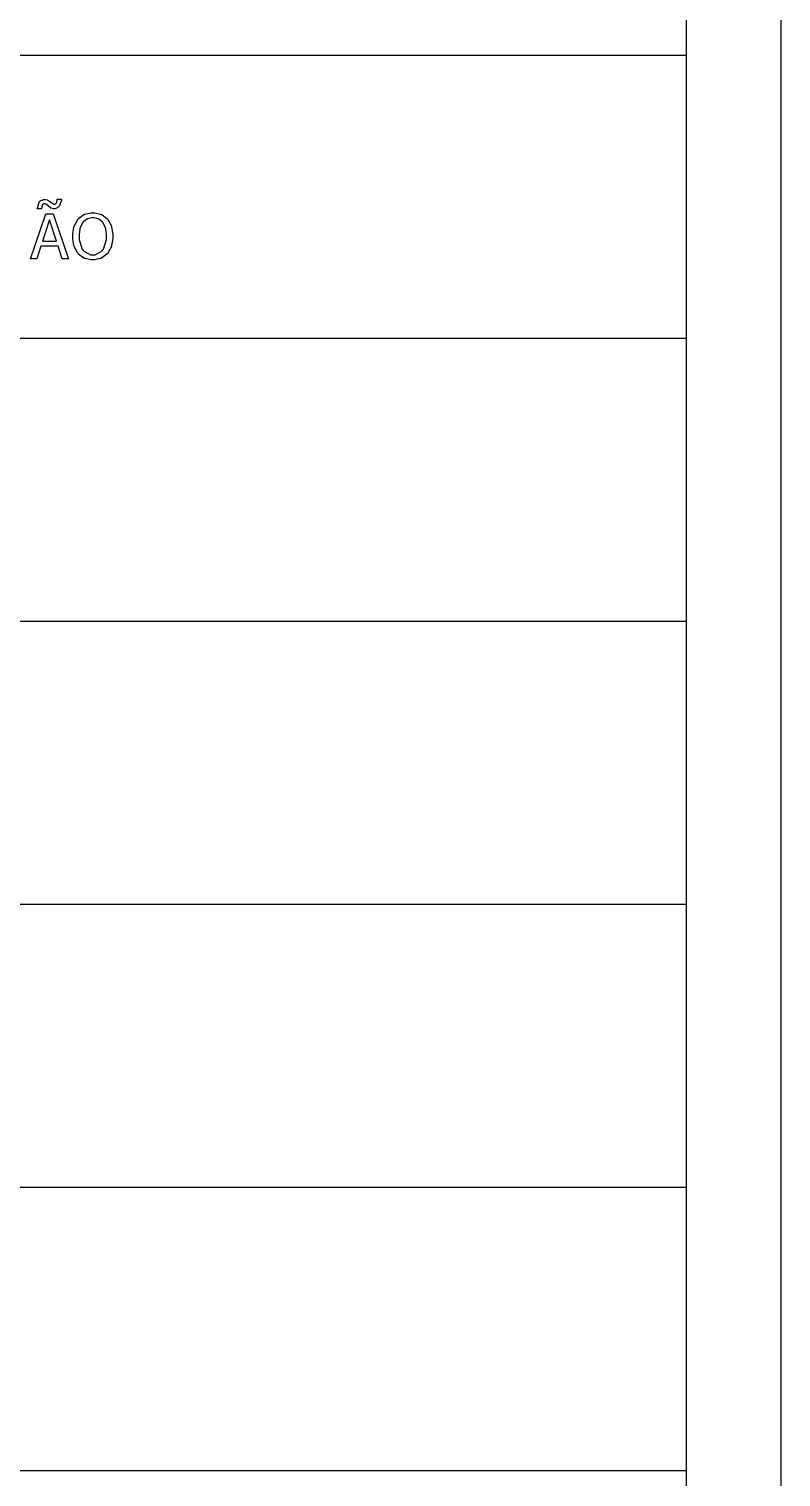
# Model space of a CAD drawing. Header units: millimetres. Extents: x 1974 to 2099, y 1386 to 1555.
# Drawn here: x 2096.32 to 2099.13, y 1476.12 to 1481.52 of the extents above; entities that cross this region are included whole.
import ezdxf

# ---------------------------------------------------------------- set-up
doc = ezdxf.new("R2010")
doc.units = ezdxf.units.MM
for name, color, linetype in [('MARGEM', 1, 'Continuous'), ('TEXTO', 4, 'Continuous'), ('TIMBRE', 7, 'Continuous')]:
    doc.layers.add(name, color=color, linetype=linetype)

msp = doc.modelspace()

# ---------------------------------------------------------------- linework, layer by layer
at = {"layer": 'MARGEM', "color": 7}
msp.add_lwpolyline([(2069.4316, 1470.5843), (2099.1316, 1470.5843), (2099.1316, 1491.6093), (2069.4316, 1491.6093)], close=True, dxfattribs=at)
at = {"layer": 'TEXTO', "color": 0}
for p, q in [((2098.7779, 1481.4202), (2069.8934, 1481.4202)), ((2096.3544, 1480.8477), (2096.3547, 1480.8507)), ((2096.3703, 1480.8477), (2096.3544, 1480.8477)), ((2096.3547, 1480.8507), (2096.3619, 1480.8727)), ((2096.3619, 1480.8727), (2096.3631, 1480.8741)), ((2096.3631, 1480.8741), (2096.3644, 1480.8757)), ((2096.3644, 1480.8757), (2096.3778, 1480.8831)), ((2096.3728, 1480.8607), (2096.3703, 1480.8492)), ((2096.3703, 1480.8492), (2096.3703, 1480.8477)), ((2096.3731, 1480.8615), (2096.3728, 1480.8607)), ((2096.3733, 1480.8623), (2096.3731, 1480.8615)), ((2096.379, 1480.8666), (2096.3733, 1480.8623)), ((2096.3778, 1480.8831), (2096.3823, 1480.8831)), ((2096.3807, 1480.8666), (2096.379, 1480.8666)), ((2096.3825, 1480.8666), (2096.3807, 1480.8666)), ((2096.3823, 1480.8831), (2096.385, 1480.8831)), ((2096.3875, 1480.8646), (2096.3825, 1480.8666)), ((2096.385, 1480.8831), (2096.3922, 1480.8812)), ((2096.388, 1480.8641), (2096.3875, 1480.8646)), ((2096.3887, 1480.8638), (2096.388, 1480.8641)), ((2096.3957, 1480.8579), (2096.3887, 1480.8638)), ((2096.3922, 1480.8812), (2096.3929, 1480.8808)), ((2096.3929, 1480.8808), (2096.3937, 1480.8805)), ((2096.3937, 1480.8805), (2096.4019, 1480.8751)), ((2096.3966, 1480.8571), (2096.3957, 1480.8579)), ((2096.3974, 1480.8564), (2096.3966, 1480.8571)), ((2096.4056, 1480.8508), (2096.3974, 1480.8564)), ((2096.4019, 1480.8751), (2096.4028, 1480.8743)), ((2096.4028, 1480.8743), (2096.4036, 1480.8736)), ((2096.4036, 1480.8736), (2096.4108, 1480.8679)), ((2096.4064, 1480.8504), (2096.4056, 1480.8508)), ((2096.4071, 1480.8501), (2096.4064, 1480.8504)), ((2096.4145, 1480.8482), (2096.4071, 1480.8501)), ((2096.4108, 1480.8679), (2096.4116, 1480.8675)), ((2096.4116, 1480.8675), (2096.4121, 1480.8672)), ((2096.4121, 1480.8672), (2096.417, 1480.8652)), ((2096.4173, 1480.8482), (2096.4145, 1480.8482)), ((2096.417, 1480.8652), (2096.4188, 1480.8652)), ((2096.4217, 1480.8482), (2096.4173, 1480.8482)), ((2096.4188, 1480.8652), (2096.4207, 1480.8652)), ((2096.4207, 1480.8652), (2096.4259, 1480.8696)), ((2096.4354, 1480.8556), (2096.4217, 1480.8482)), ((2096.4259, 1480.8696), (2096.4264, 1480.8703)), ((2096.4264, 1480.8703), (2096.427, 1480.8713)), ((2096.427, 1480.8713), (2096.4292, 1480.8822)), ((2096.4292, 1480.8836), (2096.4451, 1480.8836)), ((2096.4292, 1480.8822), (2096.4292, 1480.8836)), ((2096.4292, 1480.8836), (2096.4292, 1480.8836)), ((2096.4366, 1480.8571), (2096.4354, 1480.8556)), ((2096.4379, 1480.8587), (2096.4366, 1480.8571)), ((2096.4451, 1480.8806), (2096.4379, 1480.8587)), ((2096.4451, 1480.8836), (2096.4451, 1480.8806)), ((2096.3293, 1480.6608), (2096.3865, 1480.8296)), ((2096.3997, 1480.8067), (2096.3736, 1480.7271)), ((2096.3865, 1480.8296), (2096.414, 1480.8296)), ((2096.4257, 1480.7271), (2096.3997, 1480.8067)), ((2096.414, 1480.8296), (2096.4712, 1480.6608)), ((2096.487, 1480.7545), (2096.4915, 1480.7799)), ((2096.4915, 1480.7799), (2096.4923, 1480.7825)), ((2096.4923, 1480.7825), (2096.4932, 1480.7853)), ((2096.4932, 1480.7853), (2096.5057, 1480.8082)), ((2096.5057, 1480.8082), (2096.5075, 1480.8102)), ((2096.5075, 1480.8102), (2096.5089, 1480.8122)), ((2096.5089, 1480.8122), (2096.5285, 1480.8263)), ((2096.5231, 1480.7949), (2096.5146, 1480.7768)), ((2096.5243, 1480.7963), (2096.5231, 1480.7949)), ((2096.5253, 1480.7978), (2096.5243, 1480.7963)), ((2096.539, 1480.8087), (2096.5253, 1480.7978)), ((2096.5285, 1480.8263), (2096.531, 1480.8273)), ((2096.531, 1480.8273), (2096.5332, 1480.8282)), ((2096.5332, 1480.8282), (2096.5546, 1480.8331)), ((2096.5405, 1480.8094), (2096.539, 1480.8087)), ((2096.542, 1480.8102), (2096.5405, 1480.8094)), ((2096.5564, 1480.8137), (2096.542, 1480.8102)), ((2096.5546, 1480.8331), (2096.5616, 1480.8331)), ((2096.5618, 1480.8137), (2096.5564, 1480.8137)), ((2096.5616, 1480.8331), (2096.5695, 1480.8331)), ((2096.5665, 1480.8137), (2096.5618, 1480.8137)), ((2096.5814, 1480.8101), (2096.5665, 1480.8137)), ((2096.5695, 1480.8331), (2096.5904, 1480.8282)), ((2096.5829, 1480.8094), (2096.5814, 1480.8101)), ((2096.5847, 1480.8087), (2096.5829, 1480.8094)), ((2096.5981, 1480.7977), (2096.5847, 1480.8087)), ((2096.5904, 1480.8282), (2096.5926, 1480.8271)), ((2096.5926, 1480.8271), (2096.5951, 1480.8261)), ((2096.5951, 1480.8261), (2096.6145, 1480.812)), ((2096.5993, 1480.7963), (2096.5981, 1480.7977)), ((2096.6003, 1480.7949), (2096.5993, 1480.7963)), ((2096.6088, 1480.7771), (2096.6003, 1480.7949)), ((2096.6145, 1480.812), (2096.6162, 1480.8102)), ((2096.6162, 1480.8102), (2096.6177, 1480.8084)), ((2096.6162, 1480.8102), (2096.6162, 1480.8102)), ((2096.6177, 1480.8084), (2096.6301, 1480.7855)), ((2096.6301, 1480.7855), (2096.6311, 1480.7827)), ((2096.6311, 1480.7827), (2096.6321, 1480.7799)), ((2096.6321, 1480.7799), (2096.6366, 1480.7538)), ((2096.3736, 1480.7271), (2096.4257, 1480.7271)), ((2096.3736, 1480.7271), (2096.3736, 1480.7271)), ((2096.487, 1480.7451), (2096.487, 1480.7545)), ((2096.487, 1480.7366), (2096.487, 1480.7451)), ((2096.4913, 1480.7107), (2096.487, 1480.7366)), ((2096.5134, 1480.7725), (2096.5104, 1480.752)), ((2096.5104, 1480.752), (2096.5104, 1480.7451)), ((2096.5104, 1480.7451), (2096.5104, 1480.7324)), ((2096.5104, 1480.7324), (2096.5221, 1480.6972)), ((2096.5139, 1480.7746), (2096.5134, 1480.7725)), ((2096.5146, 1480.7768), (2096.5139, 1480.7746)), ((2096.6016, 1480.6972), (2096.6132, 1480.7332)), ((2096.6095, 1480.7748), (2096.6088, 1480.7771)), ((2096.61, 1480.7727), (2096.6095, 1480.7748)), ((2096.6132, 1480.7526), (2096.61, 1480.7727)), ((2096.6132, 1480.7451), (2096.6132, 1480.7526)), ((2096.6132, 1480.7332), (2096.6132, 1480.7451)), ((2096.6132, 1480.7451), (2096.6132, 1480.7451)), ((2096.6366, 1480.7359), (2096.6321, 1480.7108)), ((2096.6366, 1480.7538), (2096.6366, 1480.7451)), ((2096.6366, 1480.7451), (2096.6366, 1480.7359)), ((2096.3674, 1480.7079), (2096.3522, 1480.6608)), ((2096.4319, 1480.7079), (2096.3674, 1480.7079)), ((2096.4473, 1480.6608), (2096.4319, 1480.7079)), ((2096.4923, 1480.7079), (2096.4913, 1480.7107)), ((2096.493, 1480.7052), (2096.4923, 1480.7079)), ((2096.5057, 1480.6822), (2096.493, 1480.7052)), ((2096.5072, 1480.6802), (2096.5057, 1480.6822)), ((2096.5089, 1480.6784), (2096.5072, 1480.6802)), ((2096.5285, 1480.6639), (2096.5089, 1480.6784)), ((2096.5221, 1480.6972), (2096.5243, 1480.6942)), ((2096.5243, 1480.6942), (2096.5265, 1480.6912)), ((2096.5265, 1480.6912), (2096.5529, 1480.6765)), ((2096.5529, 1480.6765), (2096.5618, 1480.6765)), ((2096.5618, 1480.6765), (2096.571, 1480.6765)), ((2096.571, 1480.6765), (2096.5969, 1480.6912)), ((2096.6145, 1480.6783), (2096.5943, 1480.6637)), ((2096.5969, 1480.6912), (2096.599, 1480.6942)), ((2096.599, 1480.6942), (2096.6016, 1480.6972)), ((2096.6162, 1480.6802), (2096.6145, 1480.6783)), ((2096.6177, 1480.6822), (2096.6162, 1480.6802)), ((2096.6304, 1480.7052), (2096.6177, 1480.6822)), ((2096.6314, 1480.708), (2096.6304, 1480.7052)), ((2096.6321, 1480.7108), (2096.6314, 1480.708)), ((2096.3522, 1480.6608), (2096.3293, 1480.6608)), ((2096.3522, 1480.6608), (2096.3522, 1480.6608)), ((2096.4712, 1480.6608), (2096.4473, 1480.6608)), ((2096.5308, 1480.6629), (2096.5285, 1480.6639)), ((2096.533, 1480.662), (2096.5308, 1480.6629)), ((2096.5539, 1480.6572), (2096.533, 1480.662)), ((2096.5616, 1480.6572), (2096.5539, 1480.6572)), ((2096.5688, 1480.6572), (2096.5616, 1480.6572)), ((2096.5896, 1480.6619), (2096.5688, 1480.6572)), ((2096.5921, 1480.6627), (2096.5896, 1480.6619)), ((2096.5943, 1480.6637), (2096.5921, 1480.6627)), ((2098.7779, 1480.3642), (2069.8934, 1480.3642)), ((2098.7779, 1479.3082), (2069.8934, 1479.3082)), ((2098.7779, 1478.2522), (2069.8934, 1478.2522)), ((2098.7779, 1477.1963), (2069.8934, 1477.1963)), ((2098.7779, 1476.1403), (2069.8934, 1476.1403))]:
    msp.add_line(p, q, dxfattribs=at)
at = {"layer": 'TIMBRE', "color": 12}
msp.add_lwpolyline([(2069.8934, 1470.9723), (2098.7779, 1470.9723), (2098.7779, 1490.6093), (2069.8934, 1490.6093)], close=True, dxfattribs=at)

doc.saveas('drawing.dxf')
